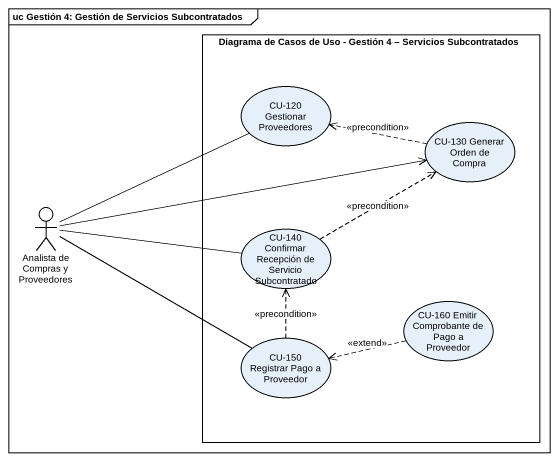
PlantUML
@startuml
mainframe uc Gestión 4: Gestión de Servicios Subcontratados
rectangle "Diagrama de Casos de Uso - Gestión 4 – Servicios Subcontratados" as Diagrama_de_Casos_de_Uso {
  usecase "CU-120 Gestionar Proveedores" as CU_120_Gestionar_Proveedores
  usecase "CU-130 Generar Orden de Compra" as CU_130_Generar_Orden_de
  usecase "CU-140 Confirmar Recepción de Servicio Subcontratado" as CU_140_Confirmar_Recepción
  usecase "CU-160 Emitir Comprobante de Pago a Proveedor" as CU_160_Emitir_Comprobante
  usecase "CU-150 Registrar Pago a Proveedor" as CU_150_Registrar_Pago_a
}
actor "Analista de Compras y Proveedores" as Analista_de_Compras_y
CU_130_Generar_Orden_de .left.> CU_120_Gestionar_Proveedores : <<precondition>>
Analista_de_Compras_y -right- CU_120_Gestionar_Proveedores
Analista_de_Compras_y -right-> CU_130_Generar_Orden_de
Analista_de_Compras_y -right- CU_140_Confirmar_Recepción
Analista_de_Compras_y -right- CU_150_Registrar_Pago_a
CU_140_Confirmar_Recepción .right.> CU_130_Generar_Orden_de : <<precondition>>
CU_160_Emitir_Comprobante .left.> CU_150_Registrar_Pago_a : <<extend>>
CU_150_Registrar_Pago_a .up.> CU_140_Confirmar_Recepción : <<precondition>>
@enduml
